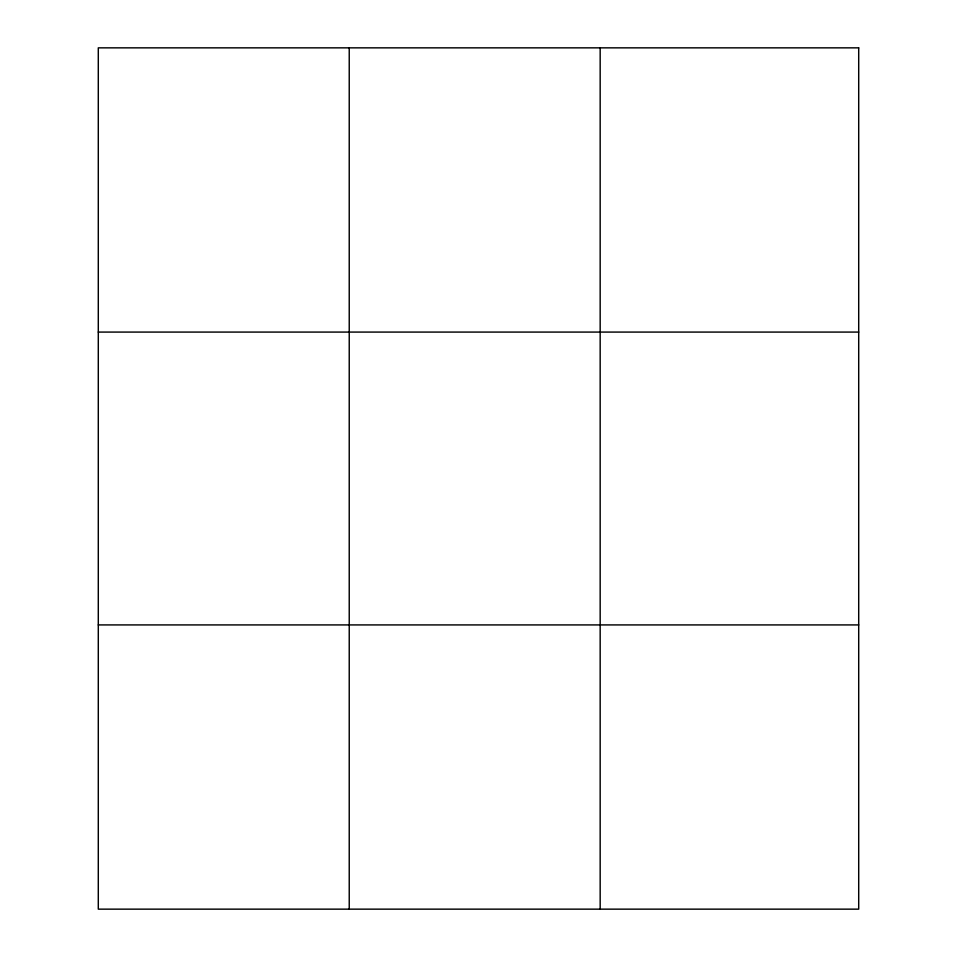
<?xml version="1.0" encoding="UTF-8"?>
<svg xmlns="http://www.w3.org/2000/svg" width="957" height="957" viewBox="0 0 957 957"><rect width="100%" height="100%" fill="white"/><g stroke="black" fill="none" stroke-linecap="round" stroke-linejoin="round"><path stroke-width="1.44" d="M349.233 47.85L349.233 909.15M600.171 47.85L600.171 909.15M98.296 332.079L858.704 332.079M98.296 624.921L858.704 624.921M858.704 47.85L858.704 909.15L98.296 909.15L98.296 47.85L858.704 47.85"/></g></svg>
